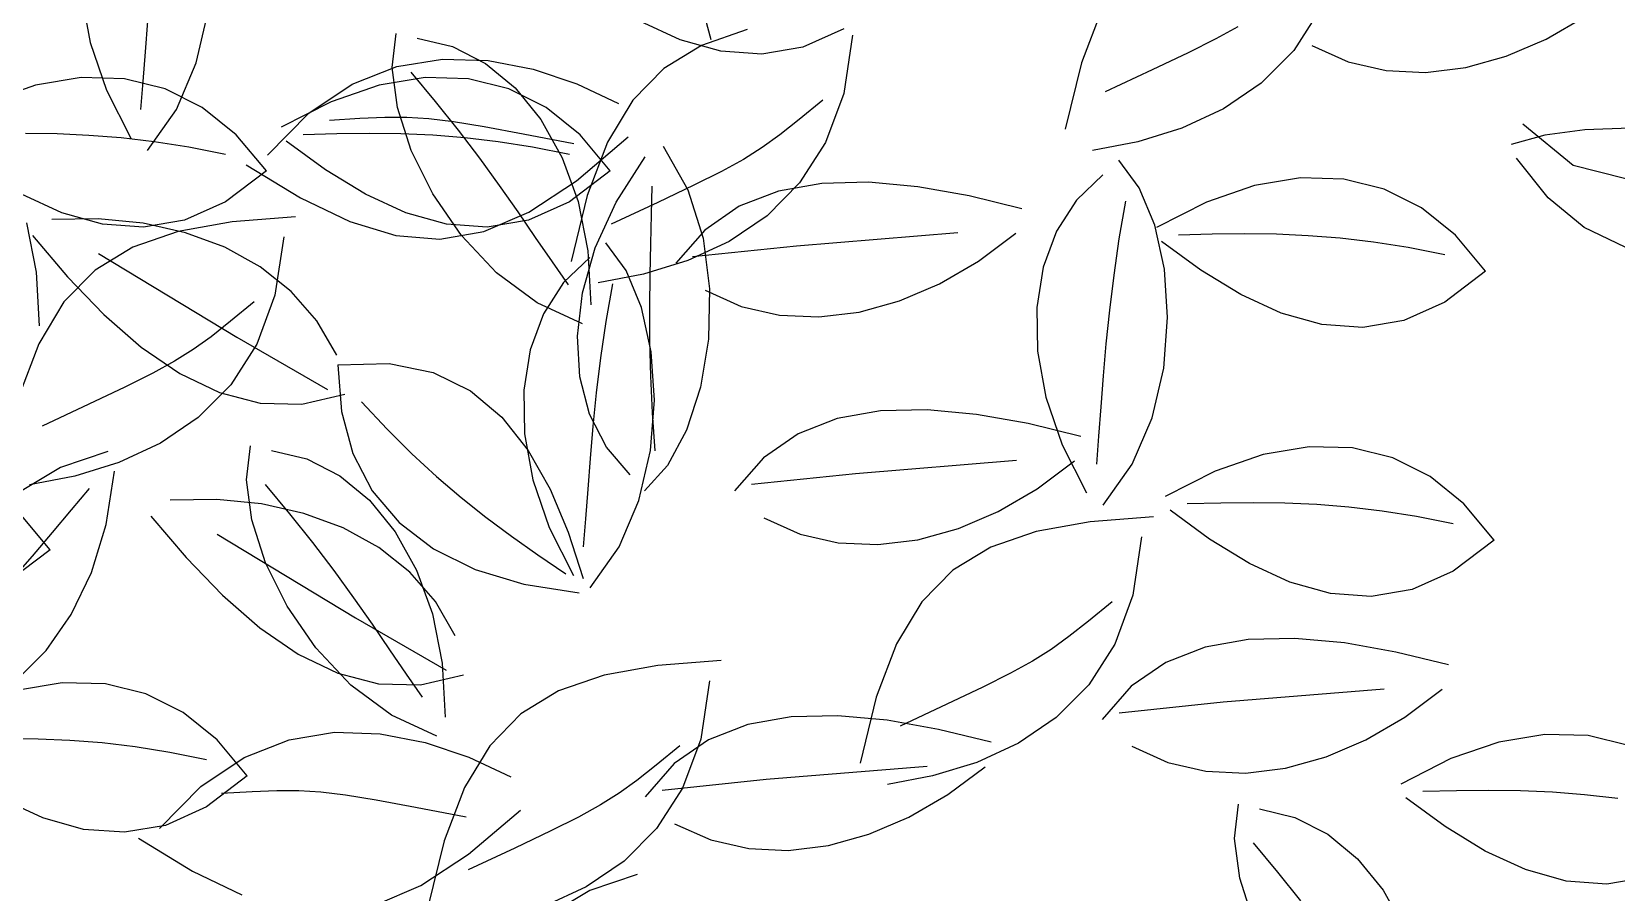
# Model space of a CAD drawing. Header units: millimetres. Extents: x 12377 to 30673, y 89761 to 101952.
# Drawn here: x 26196.9 to 26337.6, y 95254 to 95330.4 of the extents above; entities that cross this region are included whole.
import ezdxf

# ---------------------------------------------------------------- set-up
doc = ezdxf.new("R2010")
doc.units = ezdxf.units.MM

# ---------------------------------------------------------------- blocks, each defined once
blk = doc.blocks.new('A$C39D603B2')
for p, q in [((625.13, 2312.78), (629.75, 2295.35)), ((455.19, 2307.3), (457.51, 2294.54)), ((473.41, 2300.48), (472.75, 2291.93)), ((486.98, 2288.88), (490.2, 2302.67)), ((621.26, 2295.28), (610.07, 2300.45)), ((738.26, 2303.68), (732.63, 2288.89)), ((798.8, 2303.56), (791.58, 2292.32)), ((861.58, 2295.47), (872.38, 2301.76)), ((541.33, 2287.58), (542.41, 2297.07)), ((548.26, 2295.76), (558.07, 2293.41)), ((639.81, 2298.1), (627.2, 2293.75)), ((666.66, 2298.3), (655.28, 2293.22)), ((669.09, 2296.57), (666.64, 2280.42)), ((775.99, 2298.87), (769.9, 2295.52)), ((457.51, 2294.54), (462.01, 2281.36)), ((472.75, 2291.93), (472.14, 2283.76)), ((558.07, 2293.41), (567.2, 2288.75)), ((627.2, 2293.75), (616.71, 2287.37)), ((632.55, 2292.1), (621.26, 2295.28)), ((643.9, 2291.28), (632.55, 2292.1)), ((655.28, 2293.22), (643.9, 2291.28)), ((762.21, 2291.67), (752.22, 2286.92)), ((769.9, 2295.52), (762.21, 2291.67)), ((791.58, 2292.32), (782.54, 2283.24)), ((796.56, 2293.68), (806.6, 2289.19)), ((850.49, 2290.73), (861.58, 2295.47)), ((481.45, 2275.96), (486.98, 2288.88)), ((530.22, 2283), (542.65, 2287.88)), ((542.8, 2276.53), (541.33, 2287.58)), ((542.65, 2287.88), (555.29, 2289.95)), ((555.29, 2289.95), (567.95, 2289.57)), ((567.2, 2288.75), (575.45, 2281.95)), ((567.95, 2289.57), (580.44, 2287.14)), ((580.44, 2287.14), (592.57, 2283.04)), ((616.71, 2287.37), (608.09, 2278.56)), ((732.63, 2288.89), (728.14, 2270.53)), ((752.22, 2286.92), (739.24, 2280.86)), ((806.6, 2289.19), (817.18, 2286.75)), ((828.13, 2286.26), (839.29, 2287.62)), ((839.29, 2287.62), (850.49, 2290.73)), ((442.33, 2282.67), (428.98, 2278.08)), ((455.06, 2284.79), (442.33, 2282.67)), ((467.07, 2284.47), (455.06, 2284.79)), ((478.29, 2281.72), (467.07, 2284.47)), ((472.14, 2283.76), (471.53, 2275.97)), ((518.19, 2274.91), (530.22, 2283)), ((537.75, 2282.68), (524.4, 2278.09)), ((550.47, 2284.8), (537.75, 2282.68)), ((546.47, 2286.31), (553.3, 2278.2)), ((562.48, 2284.48), (550.47, 2284.8)), ((573.7, 2281.72), (562.48, 2284.48)), ((592.57, 2283.04), (604.15, 2277.63)), ((782.54, 2283.24), (772.06, 2276.13)), ((817.18, 2286.75), (828.13, 2286.26)), ((462.01, 2281.36), (468.8, 2268.02)), ((488.64, 2276.53), (478.29, 2281.72)), ((524.4, 2278.09), (510.49, 2271.03)), ((553.3, 2278.2), (559.64, 2270.23)), ((584.06, 2276.54), (573.7, 2281.72)), ((575.45, 2281.95), (582.62, 2273.17)), ((608.09, 2278.56), (601.08, 2266.94)), ((660.88, 2278.56), (654.32, 2273.19)), ((666.64, 2280.42), (661.62, 2266.82)), ((473.43, 2264.63), (481.45, 2275.96)), ((498.05, 2268.94), (488.64, 2276.53)), ((506.74, 2263.25), (518.19, 2274.91)), ((532.4, 2273.56), (539.28, 2273.85)), ((539.28, 2273.85), (545.36, 2273.84)), ((546.64, 2264.62), (542.8, 2276.53)), ((545.36, 2273.84), (551.46, 2273.44)), ((593.46, 2268.95), (584.06, 2276.54)), ((772.06, 2276.13), (760.52, 2270.79)), ((448.37, 2269.17), (439.54, 2269.29)), ((525.95, 2269.2), (516.63, 2268.96)), ((523.94, 2273.04), (532.4, 2273.56)), ((534.95, 2269.3), (525.95, 2269.2)), ((543.78, 2269.18), (534.95, 2269.3)), ((551.46, 2273.44), (558.35, 2272.59)), ((558.35, 2272.59), (566.84, 2271.2)), ((559.64, 2270.23), (565.54, 2262.45)), ((566.84, 2271.2), (577.72, 2269.21)), ((577.72, 2269.21), (591.79, 2266.53)), ((582.62, 2273.17), (588.52, 2262.6)), ((654.32, 2273.19), (648.92, 2268.93)), ((760.52, 2270.79), (748.28, 2267.01)), ((869.08, 2260.46), (855.13, 2271.88)), ((872.32, 2270.29), (861.25, 2268.84)), ((884.94, 2270.76), (872.32, 2270.29)), ((457.17, 2268.79), (448.37, 2269.17)), ((466.1, 2268.08), (457.17, 2268.79)), ((475.29, 2266.99), (466.1, 2268.08)), ((484.91, 2265.47), (475.29, 2266.99)), ((495.08, 2263.44), (484.91, 2265.47)), ((506.42, 2258.94), (498.05, 2268.94)), ((522.84, 2259.23), (511.94, 2267.19)), ((552.59, 2268.8), (543.78, 2269.18)), ((561.51, 2268.09), (552.59, 2268.8)), ((570.71, 2267), (561.51, 2268.09)), ((580.32, 2265.47), (570.71, 2267)), ((590.5, 2263.45), (580.32, 2265.47)), ((592.44, 2256.15), (606.84, 2268.39)), ((601.84, 2258.95), (593.46, 2268.95)), ((601.08, 2266.94), (595.46, 2252.15)), ((616.52, 2265.77), (623.38, 2253.7)), ((643.98, 2265.38), (638.81, 2262.13)), ((648.92, 2268.93), (643.98, 2265.38)), ((661.62, 2266.82), (654.4, 2255.58)), ((748.28, 2267.01), (735.72, 2264.61)), ((861.25, 2268.84), (851.89, 2266.27)), ((500.82, 2260.6), (515.89, 2251.45)), ((552.63, 2252.55), (546.64, 2264.62)), ((565.54, 2262.45), (571.04, 2254.88)), ((588.52, 2262.6), (592.93, 2250.4)), ((603.5, 2250.25), (611.57, 2262.86)), ((638.81, 2262.13), (632.72, 2258.78)), ((748.68, 2254.21), (742.98, 2261.87)), ((862.14, 2251.43), (853.34, 2262.42)), ((909.37, 2250.2), (869.08, 2260.46)), ((506.42, 2258.94), (495.08, 2250.32)), ((533.91, 2252.48), (522.84, 2259.23)), ((579.22, 2247.45), (592.44, 2256.15)), ((601.84, 2258.95), (590.5, 2250.33)), ((632.72, 2258.78), (625.03, 2254.94)), ((738.58, 2257.8), (731.28, 2250.84)), ((793.41, 2256.97), (780.69, 2254.85)), ((805.42, 2256.65), (793.41, 2256.97)), ((816.64, 2253.9), (805.42, 2256.65)), ((449.69, 2247.31), (438.49, 2252.47)), ((545.1, 2247.31), (533.91, 2252.48)), ((560.58, 2241.01), (552.63, 2252.55)), ((571.04, 2254.88), (576.19, 2247.55)), ((595.46, 2252.15), (590.96, 2233.79)), ((613.34, 2246.86), (613.5, 2254.67)), ((625.03, 2254.94), (615.04, 2250.18)), ((623.38, 2253.7), (627.6, 2240.3)), ((648.53, 2253.34), (637.65, 2249.11)), ((654.4, 2255.58), (645.37, 2246.5)), ((660.54, 2255.48), (648.53, 2253.34)), ((673.5, 2255.79), (660.54, 2255.48)), ((687.2, 2254.54), (673.5, 2255.79)), ((701.46, 2252), (687.2, 2254.54)), ((716.1, 2248.44), (701.46, 2252)), ((752.96, 2243.91), (748.68, 2254.21)), ((780.69, 2254.85), (767.33, 2250.26)), ((826.99, 2248.72), (816.64, 2253.9)), ((460.98, 2244.12), (449.69, 2247.31)), ((495.08, 2250.32), (483.71, 2245.24)), ((515.89, 2251.45), (529.59, 2244.87)), ((556.39, 2244.13), (545.1, 2247.31)), ((566.74, 2242.13), (579.22, 2247.45)), ((576.19, 2247.55), (581.06, 2240.49)), ((590.5, 2250.33), (579.12, 2245.25)), ((592.93, 2250.4), (595.65, 2236.75)), ((597.71, 2237.59), (603.5, 2250.25)), ((615.04, 2250.18), (602.07, 2244.12)), ((637.65, 2249.11), (628.08, 2242.52)), ((731.28, 2250.84), (725.73, 2242.23)), ((744.88, 2250.53), (743.04, 2240.08)), ((767.33, 2250.26), (753.43, 2243.21)), ((836.4, 2241.12), (826.99, 2248.72)), ((872.14, 2243.19), (862.14, 2251.43)), ((439.84, 2244.52), (442.56, 2230.87)), ((459.77, 2245.68), (446.85, 2245.49)), ((472.21, 2244.45), (459.77, 2245.68)), ((472.33, 2243.3), (460.98, 2244.12)), ((483.98, 2241.8), (472.21, 2244.45)), ((483.71, 2245.24), (472.33, 2243.3)), ((496.92, 2244.81), (481.96, 2242.13)), ((514.49, 2246.22), (496.92, 2244.81)), ((529.59, 2244.87), (542.35, 2241.01)), ((567.74, 2243.31), (556.39, 2244.13)), ((579.12, 2245.25), (567.74, 2243.31)), ((613.13, 2238.67), (613.34, 2246.86)), ((645.37, 2246.5), (634.89, 2239.39)), ((755.63, 2231.69), (752.96, 2243.91)), ((883.53, 2237.77), (872.14, 2243.19)), ((441.47, 2240.99), (451.25, 2229.54)), ((481.96, 2242.13), (469.35, 2237.79)), ((494.88, 2237.76), (483.98, 2241.8)), ((511.24, 2240.61), (508.79, 2224.45)), ((542.35, 2241.01), (554.59, 2240.04)), ((554.59, 2240.04), (566.74, 2242.13)), ((570.28, 2230.7), (560.58, 2241.01)), ((581.06, 2240.49), (585.69, 2233.73)), ((606.29, 2231.3), (600.59, 2238.96)), ((612.95, 2230.1), (613.13, 2238.67)), ((628.08, 2242.52), (620.02, 2233.3)), ((634.89, 2239.39), (623.34, 2234.05)), ((627.6, 2240.3), (629.43, 2226.26)), ((698.27, 2241.73), (653.58, 2238.05)), ((704.01, 2233.93), (714.37, 2241.65)), ((725.73, 2242.23), (722.01, 2232.2)), ((743.04, 2240.08), (741.57, 2230.01)), ((765.78, 2231.41), (754.88, 2239.37)), ((768.89, 2241.38), (759.57, 2241.13)), ((777.89, 2241.47), (768.89, 2241.38)), ((786.72, 2241.35), (777.89, 2241.47)), ((795.52, 2240.97), (786.72, 2241.35)), ((804.45, 2240.26), (795.52, 2240.97)), ((813.65, 2239.18), (804.45, 2240.26)), ((823.26, 2237.65), (813.65, 2239.18)), ((844.77, 2231.12), (836.4, 2241.12)), ((469.35, 2237.79), (458.86, 2231.4)), ((459.85, 2236), (498.23, 2212.81)), ((504.72, 2232.33), (494.88, 2237.76)), ((596.19, 2234.89), (588.89, 2227.94)), ((594.14, 2225.11), (597.71, 2237.59)), ((595.65, 2236.75), (596.49, 2221.8)), ((623.34, 2234.05), (611.1, 2230.28)), ((653.58, 2238.05), (624.71, 2235.07)), ((833.43, 2235.62), (823.26, 2237.65)), ((442.56, 2230.87), (443.4, 2215.92)), ((458.86, 2231.4), (450.24, 2222.59)), ((513.31, 2225.52), (504.72, 2232.33)), ((581.55, 2222.31), (570.28, 2230.7)), ((585.69, 2233.73), (590.13, 2227.3)), ((611.1, 2230.28), (598.54, 2227.87)), ((610.57, 2221.01), (606.29, 2231.3)), ((612.84, 2221.14), (612.95, 2230.1)), ((693.2, 2227.64), (704.01, 2233.93)), ((722.01, 2232.2), (720.22, 2221.01)), ((741.57, 2230.01), (740.38, 2220.32)), ((756.51, 2218.25), (755.63, 2231.69)), ((776.85, 2224.65), (765.78, 2231.41)), ((844.77, 2231.12), (833.44, 2222.5)), ((451.25, 2229.54), (461.33, 2219.13)), ((520.46, 2217.35), (513.31, 2225.52)), ((588.89, 2227.94), (583.34, 2219.32)), ((602.49, 2227.62), (600.66, 2217.17)), ((628.18, 2225.85), (638.23, 2221.36)), ((629.43, 2226.26), (629.12, 2212.25)), ((682.11, 2222.9), (693.2, 2227.64)), ((450.24, 2222.59), (443.24, 2210.98)), ((503.03, 2222.6), (496.48, 2217.22)), ((508.79, 2224.45), (503.77, 2210.85)), ((594.18, 2216.55), (581.55, 2222.31)), ((592.73, 2213.09), (594.14, 2225.11)), ((613.24, 2208.78), (610.57, 2221.01)), ((612.86, 2211.78), (612.84, 2221.14)), ((638.23, 2221.36), (648.8, 2218.92)), ((670.91, 2219.79), (682.11, 2222.9)), ((720.22, 2221.01), (720.43, 2208.91)), ((788.04, 2219.49), (776.85, 2224.65)), ((833.44, 2222.5), (822.06, 2217.42)), ((461.33, 2219.13), (471.7, 2210.09)), ((496.48, 2217.22), (491.07, 2212.96)), ((525.97, 2207.83), (520.46, 2217.35)), ((583.34, 2219.32), (579.62, 2209.29)), ((600.66, 2217.17), (599.18, 2207.1)), ((648.8, 2218.92), (659.75, 2218.43)), ((659.75, 2218.43), (670.91, 2219.79)), ((740.38, 2220.32), (739.43, 2211.01)), ((755.44, 2204.27), (756.51, 2218.25)), ((799.33, 2216.3), (788.04, 2219.49)), ((822.06, 2217.42), (810.68, 2215.48)), ((491.07, 2212.96), (486.13, 2209.41)), ((498.23, 2212.81), (523.39, 2198.32)), ((593.41, 2201.78), (592.73, 2213.09)), ((629.12, 2212.25), (626.91, 2198.96)), ((810.68, 2215.48), (799.33, 2216.3)), ((443.24, 2210.98), (437.61, 2196.18)), ((471.7, 2210.09), (482.38, 2202.76)), ((486.13, 2209.41), (480.96, 2206.16)), ((503.77, 2210.85), (496.55, 2199.61)), ((579.62, 2209.29), (577.83, 2198.1)), ((613.08, 2202.02), (612.86, 2211.78)), ((614.13, 2195.34), (613.24, 2208.78)), ((720.43, 2208.91), (722.75, 2196.14)), ((739.43, 2211.01), (738.65, 2202.08)), ((480.96, 2206.16), (474.87, 2202.82)), ((526.29, 2205.19), (540.53, 2205.53)), ((526.29, 2205.19), (527.23, 2192.18)), ((540.53, 2205.53), (552.73, 2202.99)), ((599.18, 2207.1), (597.99, 2197.41)), ((752.22, 2190.48), (755.44, 2204.27)), ((467.18, 2198.97), (457.19, 2194.22)), ((474.87, 2202.82), (467.18, 2198.97)), ((482.38, 2202.76), (493.37, 2197.45)), ((496.55, 2199.61), (487.52, 2190.54)), ((552.73, 2202.99), (563.09, 2197.9)), ((596.11, 2191.44), (593.41, 2201.78)), ((613.56, 2191.85), (613.08, 2202.02)), ((626.91, 2198.96), (623.04, 2187.06)), ((738.65, 2202.08), (737.99, 2193.53)), ((493.37, 2197.45), (504.67, 2194.51)), ((504.67, 2194.51), (516.29, 2194.25)), ((516.29, 2194.25), (528.23, 2197.01)), ((532.85, 2194.9), (539.91, 2187.3)), ((563.09, 2197.9), (571.81, 2190.59)), ((577.83, 2198.1), (578.04, 2186)), ((597.99, 2197.41), (597.04, 2188.1)), ((613.05, 2181.37), (614.13, 2195.34)), ((722.75, 2196.14), (727.25, 2182.97)), ((457.19, 2194.22), (444.22, 2188.15)), ((487.52, 2190.54), (477.04, 2183.43)), ((527.23, 2192.18), (530.4, 2180.52)), ((571.81, 2190.59), (579.1, 2181.4)), ((600.78, 2182.31), (596.11, 2191.44)), ((614.34, 2181.27), (613.56, 2191.85)), ((664.87, 2190.22), (653.99, 2185.99)), ((676.89, 2192.35), (664.87, 2190.22)), ((689.84, 2192.66), (676.89, 2192.35)), ((703.54, 2191.41), (689.84, 2192.66)), ((717.8, 2188.88), (703.54, 2191.41)), ((737.99, 2193.53), (737.38, 2185.37)), ((746.69, 2177.57), (752.22, 2190.48)), ((539.91, 2187.3), (546.81, 2180.43)), ((578.04, 2186), (580.36, 2173.24)), ((597.04, 2188.1), (596.26, 2179.17)), ((623.04, 2187.06), (617.77, 2177.24)), ((653.99, 2185.99), (644.42, 2179.39)), ((732.44, 2185.32), (717.8, 2188.88)), ((477.04, 2183.43), (465.49, 2178.08)), ((500.9, 2173.22), (501.98, 2182.72)), ((507.83, 2181.41), (517.64, 2179.06)), ((579.1, 2181.4), (585.15, 2170.66)), ((607.35, 2174.66), (600.78, 2182.31)), ((609.83, 2167.57), (613.05, 2181.37)), ((727.25, 2182.97), (734.04, 2169.63)), ((737.38, 2185.37), (736.77, 2177.58)), ((795.79, 2182.41), (783.07, 2180.29)), ((807.8, 2182.09), (795.79, 2182.41)), ((819.02, 2179.33), (807.8, 2182.09)), ((462.46, 2181.16), (449.32, 2176.67)), ((465.49, 2178.08), (453.25, 2174.31)), ((517.64, 2179.06), (526.77, 2174.4)), ((530.4, 2180.52), (535.76, 2170.25)), ((546.81, 2180.43), (553.63, 2174.17)), ((596.26, 2179.17), (595.6, 2170.63)), ((617.77, 2177.24), (611.33, 2170.18)), ((644.42, 2179.39), (636.36, 2170.17)), ((714.61, 2178.6), (669.93, 2174.92)), ((720.35, 2170.8), (730.71, 2178.52)), ((738.67, 2166.24), (746.69, 2177.57)), ((783.07, 2180.29), (769.71, 2175.7)), ((829.37, 2174.15), (819.02, 2179.33)), ((449.32, 2176.67), (437.28, 2169.45)), ((453.25, 2174.31), (440.7, 2171.91)), ((461.92, 2160.91), (464.23, 2175.7)), ((502.37, 2162.18), (500.9, 2173.22)), ((526.77, 2174.4), (535.02, 2167.59)), ((553.63, 2174.17), (560.45, 2168.37)), ((580.36, 2173.24), (584.86, 2160.06)), ((669.93, 2174.92), (641.05, 2171.94)), ((769.71, 2175.7), (755.81, 2168.64)), ((838.78, 2166.56), (829.37, 2174.15)), ((452.3, 2164.9), (457.36, 2170.86)), ((506.04, 2171.96), (512.87, 2163.84)), ((535.76, 2170.25), (543.24, 2161.45)), ((560.45, 2168.37), (567.36, 2162.9)), ((585.15, 2170.66), (590.16, 2158.7)), ((595.6, 2170.63), (594.99, 2162.46)), ((709.54, 2164.51), (720.35, 2170.8)), ((446.42, 2153.88), (438.04, 2163.88)), ((447.03, 2158.64), (452.3, 2164.9)), ((492.65, 2167.83), (479.73, 2167.64)), ((505.1, 2166.6), (492.65, 2167.83)), ((516.86, 2163.95), (505.1, 2166.6)), ((512.87, 2163.84), (519.21, 2155.88)), ((527.76, 2159.91), (516.86, 2163.95)), ((535.02, 2167.59), (542.19, 2158.82)), ((604.3, 2154.66), (609.83, 2167.57)), ((698.46, 2159.77), (709.54, 2164.51)), ((768.16, 2156.84), (757.26, 2164.8)), ((771.27, 2166.81), (761.95, 2166.57)), ((780.27, 2166.91), (771.27, 2166.81)), ((789.1, 2166.79), (780.27, 2166.91)), ((797.9, 2166.41), (789.1, 2166.79)), ((806.83, 2165.7), (797.9, 2166.41)), ((816.03, 2164.61), (806.83, 2165.7)), ((825.64, 2163.08), (816.03, 2164.61)), ((847.15, 2156.56), (838.78, 2166.56)), ((457.86, 2147.59), (461.92, 2160.91)), ((474.35, 2163.14), (484.13, 2151.69)), ((506.2, 2150.27), (502.37, 2162.18)), ((537.6, 2154.48), (527.76, 2159.91)), ((543.24, 2161.45), (552.79, 2154.15)), ((567.36, 2162.9), (574.45, 2157.64)), ((584.86, 2160.06), (591.65, 2146.72)), ((594.99, 2162.46), (594.38, 2154.67)), ((644.52, 2162.72), (654.57, 2158.23)), ((687.25, 2156.66), (698.46, 2159.77)), ((735, 2161.63), (720.04, 2158.95)), ((752.57, 2163.04), (735, 2161.63)), ((835.81, 2161.06), (825.64, 2163.08)), ((441.49, 2152.09), (447.03, 2158.64)), ((492.74, 2158.15), (531.11, 2134.96)), ((519.21, 2155.88), (525.1, 2148.1)), ((542.19, 2158.82), (548.09, 2148.25)), ((574.45, 2157.64), (581.8, 2152.44)), ((590.16, 2158.7), (594.34, 2145.87)), ((654.57, 2158.23), (665.15, 2155.79)), ((665.15, 2155.79), (676.1, 2155.31)), ((676.1, 2155.31), (687.25, 2156.66)), ((720.04, 2158.95), (707.43, 2154.6)), ((749.32, 2157.43), (746.87, 2141.27)), ((779.23, 2150.09), (768.16, 2156.84)), ((847.15, 2156.56), (835.82, 2147.94)), ((446.42, 2153.88), (435.08, 2145.27)), ((435.63, 2145.31), (441.49, 2152.09)), ((484.13, 2151.69), (494.21, 2141.28)), ((546.19, 2147.67), (537.6, 2154.48)), ((552.79, 2154.15), (564.35, 2148.43)), ((581.8, 2152.44), (589.5, 2147.18)), ((596.28, 2143.33), (604.3, 2154.66)), ((707.43, 2154.6), (696.94, 2148.22)), ((452.26, 2135.89), (457.86, 2147.59)), ((512.2, 2138.2), (506.2, 2150.27)), ((525.1, 2148.1), (530.6, 2140.53)), ((553.34, 2139.5), (546.19, 2147.67)), ((548.09, 2148.25), (552.5, 2136.05)), ((564.35, 2148.43), (577.86, 2144.33)), ((696.94, 2148.22), (688.32, 2139.41)), ((790.42, 2144.92), (779.23, 2150.09)), ((835.82, 2147.94), (824.44, 2142.86)), ((577.86, 2144.33), (593.26, 2141.9)), ((801.71, 2141.74), (790.42, 2144.92)), ((813.06, 2140.92), (801.71, 2141.74)), ((824.44, 2142.86), (813.06, 2140.92)), ((494.21, 2141.28), (504.59, 2132.24)), ((520.14, 2126.66), (512.2, 2138.2)), ((530.6, 2140.53), (535.76, 2133.2)), ((558.85, 2129.98), (553.34, 2139.5)), ((688.32, 2139.41), (681.31, 2127.8)), ((741.11, 2139.41), (734.55, 2134.04)), ((746.87, 2141.27), (741.85, 2127.67)), ((445.35, 2125.96), (452.26, 2135.89)), ((531.11, 2134.96), (556.27, 2120.47)), ((535.76, 2133.2), (540.63, 2126.14)), ((552.5, 2136.05), (555.22, 2122.39)), ((734.55, 2134.04), (729.15, 2129.78)), ((504.59, 2132.24), (515.27, 2124.91)), ((729.15, 2129.78), (724.21, 2126.23)), ((778.92, 2128.98), (766.91, 2126.85)), ((791.88, 2129.29), (778.92, 2128.98)), ((805.58, 2128.05), (791.88, 2129.29)), ((437.34, 2117.94), (445.35, 2125.96)), ((515.27, 2124.91), (526.26, 2119.61)), ((529.85, 2116.35), (520.14, 2126.66)), ((540.63, 2126.14), (545.26, 2119.38)), ((681.31, 2127.8), (675.69, 2113)), ((724.21, 2126.23), (719.04, 2122.98)), ((741.85, 2127.67), (734.63, 2116.43)), ((766.91, 2126.85), (756.02, 2122.62)), ((819.84, 2125.51), (805.58, 2128.05)), ((834.48, 2121.95), (819.84, 2125.51)), ((555.22, 2122.39), (556.06, 2107.45)), ((615.08, 2121.74), (600.12, 2119.06)), ((632.65, 2123.15), (615.08, 2121.74)), ((719.04, 2122.98), (712.95, 2119.64)), ((756.02, 2122.62), (746.46, 2116.03)), ((449.76, 2117), (437.04, 2114.87)), ((461.77, 2116.68), (449.76, 2117)), ((473, 2113.92), (461.77, 2116.68)), ((526.26, 2119.61), (537.56, 2116.66)), ((541.12, 2107.96), (529.85, 2116.35)), ((537.56, 2116.66), (549.17, 2116.4)), ((545.26, 2119.38), (549.7, 2112.95)), ((549.17, 2116.4), (561.11, 2119.16)), ((600.12, 2119.06), (587.51, 2114.72)), ((629.4, 2117.54), (626.95, 2101.38)), ((705.26, 2115.79), (695.27, 2111.03)), ((712.95, 2119.64), (705.26, 2115.79)), ((734.63, 2116.43), (725.6, 2107.36)), ((746.46, 2116.03), (738.39, 2106.8)), ((483.35, 2108.74), (473, 2113.92)), ((587.51, 2114.72), (577.02, 2108.33)), ((675.69, 2113), (671.19, 2094.64)), ((695.27, 2111.03), (682.3, 2104.97)), ((771.96, 2111.56), (743.09, 2108.57)), ((816.65, 2115.23), (771.96, 2111.56)), ((822.39, 2107.43), (832.75, 2115.16)), ((492.75, 2101.14), (483.35, 2108.74)), ((553.75, 2102.2), (541.12, 2107.96)), ((577.02, 2108.33), (568.4, 2099.52)), ((652.06, 2107.54), (640.04, 2105.4)), ((665.01, 2107.85), (652.06, 2107.54)), ((678.71, 2106.6), (665.01, 2107.85)), ((692.97, 2104.06), (678.71, 2106.6)), ((725.6, 2107.36), (715.12, 2100.25)), ((811.58, 2101.15), (822.39, 2107.43)), ((512.72, 2101.17), (525.35, 2103.24)), ((525.35, 2103.24), (538.01, 2102.86)), ((538.01, 2102.86), (550.5, 2100.43)), ((640.04, 2105.4), (629.16, 2101.17)), ((707.61, 2100.5), (692.97, 2104.06)), ((861.2, 2102.64), (848.48, 2100.52)), ((873.21, 2102.32), (861.2, 2102.64)), ((884.43, 2099.57), (873.21, 2102.32)), ((443.08, 2101.37), (434.25, 2101.49)), ((451.88, 2100.99), (443.08, 2101.37)), ((460.81, 2100.29), (451.88, 2100.99)), ((470, 2099.2), (460.81, 2100.29)), ((479.61, 2097.67), (470, 2099.2)), ((501.13, 2091.14), (492.75, 2101.14)), ((500.28, 2096.29), (512.72, 2101.17)), ((550.5, 2100.43), (562.63, 2096.33)), ((568.4, 2099.52), (561.39, 2087.91)), ((621.19, 2099.53), (614.63, 2094.15)), ((629.16, 2101.17), (619.59, 2094.58)), ((626.95, 2101.38), (621.93, 2087.78)), ((715.12, 2100.25), (703.57, 2094.9)), ((746.56, 2099.35), (756.61, 2094.86)), ((800.49, 2096.4), (811.58, 2101.15)), ((848.48, 2100.52), (835.13, 2095.93)), ((489.79, 2095.64), (479.61, 2097.67)), ((488.25, 2088.2), (500.28, 2096.29)), ((562.63, 2096.33), (574.22, 2090.92)), ((614.63, 2094.15), (609.23, 2089.89)), ((619.59, 2094.58), (611.53, 2085.36)), ((689.78, 2093.78), (645.1, 2090.11)), ((703.57, 2094.9), (691.33, 2091.13)), ((695.52, 2085.99), (705.88, 2093.71)), ((756.61, 2094.86), (767.18, 2092.43)), ((778.13, 2091.94), (789.29, 2093.3)), ((789.29, 2093.3), (800.49, 2096.4)), ((835.13, 2095.93), (821.22, 2088.88)), ((501.13, 2091.14), (489.79, 2082.53)), ((609.23, 2089.89), (604.29, 2086.34)), ((645.1, 2090.11), (616.22, 2087.12)), ((691.33, 2091.13), (678.77, 2088.73)), ((767.18, 2092.43), (778.13, 2091.94)), ((444.39, 2079.51), (433.2, 2084.67)), ((476.8, 2076.54), (488.25, 2088.2)), ((494.01, 2086.33), (502.47, 2086.85)), ((502.47, 2086.85), (509.34, 2087.14)), ((509.34, 2087.14), (515.43, 2087.13)), ((515.43, 2087.13), (521.52, 2086.73)), ((521.52, 2086.73), (528.41, 2085.88)), ((528.41, 2085.88), (536.9, 2084.49)), ((536.9, 2084.49), (547.78, 2082.5)), ((561.39, 2087.91), (555.77, 2073.11)), ((604.29, 2086.34), (599.12, 2083.09)), ((621.93, 2087.78), (614.71, 2076.54)), ((684.71, 2079.7), (695.52, 2085.99)), ((833.57, 2077.08), (822.67, 2085.04)), ((836.68, 2087.05), (827.36, 2086.8)), ((845.69, 2087.14), (836.68, 2087.05)), ((854.51, 2087.02), (845.69, 2087.14)), ((863.32, 2086.64), (854.51, 2087.02)), ((872.24, 2085.93), (863.32, 2086.64)), ((881.44, 2084.85), (872.24, 2085.93)), ((489.79, 2082.53), (478.42, 2077.44)), ((547.78, 2082.5), (561.85, 2079.82)), ((562.51, 2069.44), (576.9, 2081.68)), ((599.12, 2083.09), (593.03, 2079.75)), ((775.09, 2073.82), (776.18, 2083.31)), ((782.03, 2082), (791.83, 2079.65)), ((455.68, 2076.32), (444.39, 2079.51)), ((467.04, 2075.5), (455.68, 2076.32)), ((478.42, 2077.44), (467.04, 2075.5)), ((585.34, 2075.9), (575.35, 2071.15)), ((593.03, 2079.75), (585.34, 2075.9)), ((614.71, 2076.54), (605.68, 2067.47)), ((619.69, 2077.9), (629.74, 2073.42)), ((673.62, 2074.95), (684.71, 2079.7)), ((791.83, 2079.65), (800.96, 2074.99)), ((844.64, 2070.32), (833.57, 2077.08)), ((470.89, 2073.89), (485.95, 2064.74)), ((555.77, 2073.11), (551.27, 2054.76)), ((629.74, 2073.42), (640.32, 2070.98)), ((651.27, 2070.49), (662.42, 2071.85)), ((662.42, 2071.85), (673.62, 2074.95)), ((776.57, 2062.77), (775.09, 2073.82)), ((780.23, 2072.55), (787.07, 2064.44)), ((800.96, 2074.99), (809.21, 2068.19)), ((549.28, 2060.74), (562.51, 2069.44)), ((575.35, 2071.15), (562.38, 2065.08)), ((605.68, 2067.47), (595.2, 2060.36)), ((640.32, 2070.98), (651.27, 2070.49)), ((809.21, 2068.19), (816.39, 2059.42)), ((855.83, 2065.16), (844.64, 2070.32)), ((485.95, 2064.74), (499.65, 2058.16)), ((609.3, 2063.85), (596.16, 2059.36)), ((780.4, 2050.86), (776.57, 2062.77)), ((787.07, 2064.44), (793.4, 2056.47)), ((867.12, 2061.97), (855.83, 2065.16)), ((889.85, 2063.09), (878.47, 2061.15)), ((536.81, 2055.42), (549.28, 2060.74)), ((595.2, 2060.36), (583.65, 2055.01)), ((596.16, 2059.36), (584.12, 2052.13)), ((816.39, 2059.42), (822.28, 2048.84)), ((878.47, 2061.15), (867.12, 2061.97))]:
    blk.add_line(p, q)

msp = doc.modelspace()

# ---------------------------------------------------------------- block references
at = {"xscale": 0.3200000000000001, "yscale": 0.3200000000000001, "zscale": 0.3200000000000001}
msp.add_blockref('A$C39D603B2', (26055.68, 94595.21), dxfattribs=at)

doc.saveas('drawing.dxf')
